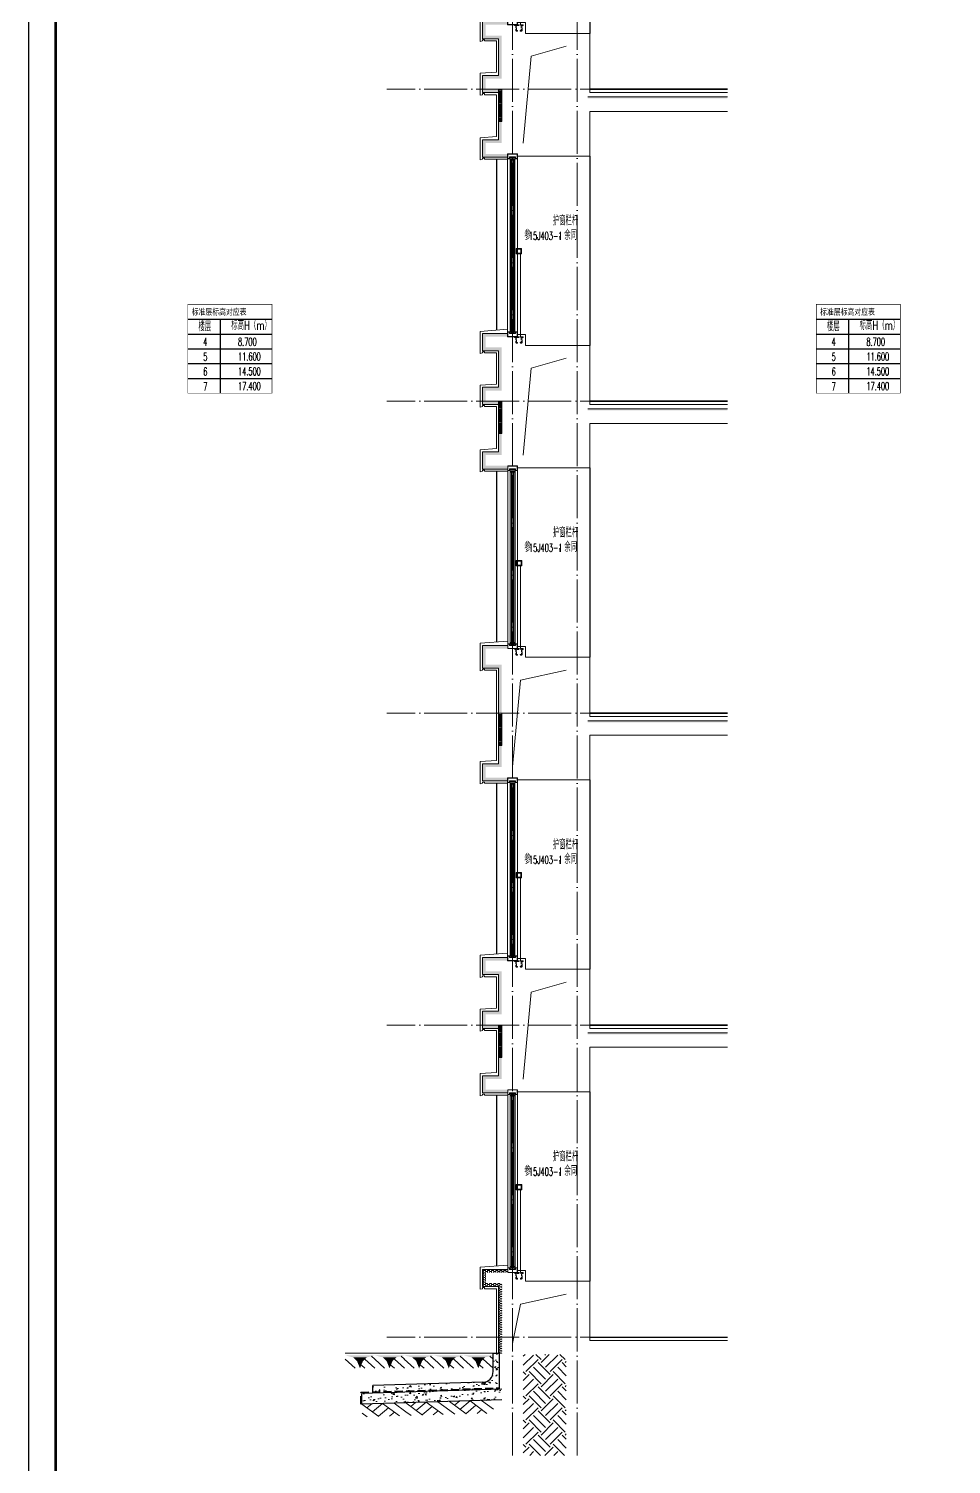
# Model space of a CAD drawing. Extents: x -518115 to 790560, y -210384 to 1628073.
# Drawn here: x 562730 to 571312, y -169625 to -156280 of the extents above; entities that cross this region are included whole.
import ezdxf

# ---------------------------------------------------------------- set-up
doc = ezdxf.new("R2010")
doc.units = 0
doc.header["$LTSCALE"] = 1000
doc.header["$MEASUREMENT"] = 0
doc.linetypes.add('DASH', pattern=[0.35, 0.25, -0.1])
doc.linetypes.add('DOTE', pattern=[2.42, 2, -0.2, 0.02, -0.2])
for name, color, linetype in [('C-Sheet-图框', 101, 'Continuous'), ('COLUMN', 9, 'Continuous'), ('PUB_TEXT', 4, 'Continuous'), ('图框', 140, 'Continuous'), ('看线', 251, 'Continuous'), ('立面-看线', 251, 'Continuous')]:
    doc.layers.add(name, color=color, linetype=linetype)
for name, color, linetype, lineweight in [('DOTE', 19, 'DOTE', 9), ('PUB_HATCH', 8, 'Continuous', 9), ('S_WINDOW', 144, 'Continuous', 15), ('内粉刷', 37, 'Continuous', 9), ('填充', 251, 'Continuous', 5), ('立面-中轮廓线', 213, 'Continuous', 35), ('立面-栏杆', 105, 'Continuous', 15), ('立面-洞口示意', 152, 'Continuous', 13), ('粉刷', 251, 'Continuous', 9), ('细细', 250, 'Continuous', 0)]:
    doc.layers.add(name, color=color, linetype=linetype, lineweight=lineweight)
doc.layers.add('yichutu', color=7, linetype='Continuous', true_color=0xffffff, plot=False)
doc.styles.add('_TCH_DIM', font='SIMPLEX.shx', dxfattribs={"width": 0.7, "bigfont": 'GBCBIG.shx'})
doc.styles.add('宋体', font='', dxfattribs={"height": 50})
doc.styles.get('宋体').set_extended_font_data('SimSun')
pattern_1 = [(315, (-1092889.3176, -488431.8362), (-1.767766953, -1.767766953), []), (315, (-1092888.139, -488431.8362), (-1.767766953, -1.767766953), [])]
pattern_2 = [(315, (-1092889.3176, -490170.0743), (-1.767766953, -1.767766953), []), (315, (-1092888.139, -490170.0743), (-1.767766953, -1.767766953), [])]
pattern_3 = [(50, (28072.99, 249033.25), (143.452037, -12.550427), [15, -165]), (355, (28072.99, 249033.25), (-27.750267, 150.438427), [12, -132]), (100.4514, (28084.94, 249032.2), (115.701876, 137.88791), [12.74804, -140.22842]), (46.1842, (28072.99, 249073.25), (213.44821, -33.1038), [22.5, -247.5]), (96.6356, (28090.77, 249070.5), (186.93254, 194.82357), [19.12206, -210.3426]), (351.1842, (28072.99, 249073.25), (186.93239, 194.82372), [18, -198]), (21, (28092.99, 249063.25), (119.38141, -80.52378), [15, -165]), (326, (28092.99, 249063.25), (48.663066, 145.03001), [12, -132]), (71.4514, (28102.93, 249056.54), (168.044526, 64.5061), [12.74804, -140.22842]), (37.5, (28072.986, 249033.25), (2.431971, 66.578771), [0, -130.4, 0, -134, 0, -132.5]), (7.5, (28072.986, 249033.25), (52.613907, 78.882342), [0, -76.4, 0, -127.4, 0, -50.5]), (327.5, (28028.386, 249033.25), (106.764487, -4.510974), [0, -50, 0, -156, 0, -207]), (317.5, (28008.39, 249033.25), (116.637234, 20.020996), [0, -65, 0, -103.6, 0, -147])]

# ---------------------------------------------------------------- blocks, each defined once
blk = doc.blocks.new('A$C1F6240CC')
at = {"layer": 'PUB_HATCH'}
h = blk.add_hatch(dxfattribs=at)
h.set_pattern_fill('DOTS', color=251, scale=2, style=0)
h.set_pattern_definition([(0, (-2e-08, -300), (1.5875, 3.175), [0, -3.175])])
h.paths.add_polyline_path([(-30, -300), (0, -300), (0, -50), (0, 0), (0, 0), (0, 0), (-30, 0)])
at = {"layer": 'PUB_HATCH', "color": 5}
blk.add_lwpolyline([(0, 0), (-30, 0), (-30, -300), (0, -300)], close=True, dxfattribs=at)
blk = doc.blocks.new('A$C164D20CD')
at = {"layer": '立面-栏杆'}
for p, q in [((-55, 0), (-55, 770)), ((-25, 770), (-25, 0))]:
    blk.add_line(p, q, dxfattribs=at)
at = {"layer": '立面-栏杆', "linetype": 'DASH', "ltscale": 0.1}
for p, q in [((0, 0), (-80, 0)), ((-80, 0), (-80, -7)), ((0, -7), (0, 0)), ((-80, -7), (-70, -7)), ((-70, -7), (-70, -51)), ((-62, -7), (-18, -7)), ((-62, -51), (-62, -7)), ((-55, -53), (-61, -53)), ((-61, -60), (-55, -60)), ((-53, -57), (-53, -56)), ((-27, -56), (-27, -57)), ((-19, -53), (-25, -53)), ((-25, -60), (-19, -60)), ((-18, -7), (-18, -51)), ((-10, -7), (0, -7)), ((-10, -51), (-10, -7))]:
    blk.add_line(p, q, dxfattribs=at)
at = {"layer": '立面-栏杆'}
for points in [[(-15, 820), (-65, 820), (-65, 770), (-15, 770)], [(-21, 814), (-59, 814), (-59, 776), (-21, 776)]]:
    blk.add_lwpolyline(points, close=True, dxfattribs=at)
at = {"layer": '立面-栏杆', "linetype": 'DASH', "ltscale": 0.1}
for centre, major_axis, start_param, end_param in [((-61, -51), (6.36, 6.36), 2.356194, 3.926991), ((-61, -51), (1.27, 1.27), 2.356194, 3.926991), ((-55, -56), (1.91, 1.91), 5.497787, 7.068583), ((-55, -57), (1.91, 1.91), 3.926991, 5.497787), ((-25, -56), (1.91, 1.91), 0.785398, 2.356194), ((-23, -55), (3.53, 3.53), 2.748894, 3.534292), ((-19, -51), (-6.36, 6.36), 2.356194, 3.926991), ((-19, -51), (-1.27, 1.27), 2.356194, 3.926991)]:
    blk.add_ellipse(centre, major_axis=major_axis, ratio=1, start_param=start_param, end_param=end_param, dxfattribs=at)
blk = doc.blocks.new('A$C008776C7')
at = {"layer": '细细'}
h = blk.add_hatch(dxfattribs=at)
h.set_pattern_fill('金属', color=256, style=0)
h.set_pattern_definition(pattern_1)
h.paths.add_polyline_path([(0, 1655), (20, 1655), (20, 1669), (70, 1669), (70, 1655), (90, 1655), (90, 1700), (0, 1700)])
h.paths.add_polyline_path([(18, 1671), (18, 1657), (2, 1657), (2, 1698), (88, 1698), (88, 1657), (72, 1657), (72, 1671)], flags=16)
h = blk.add_hatch(dxfattribs=at)
h.set_pattern_fill('金属', color=256, style=0)
h.set_pattern_definition(pattern_1)
h.paths.add_polyline_path([(68, 1667), (68, 1642), (56, 1642), (56, 1652), (34, 1652), (34, 1642), (22, 1642), (22, 1667)])
h.paths.add_polyline_path([(24, 1665), (24, 1644), (32, 1644), (32, 1654), (58, 1654), (58, 1644), (66, 1644), (66, 1665)], flags=16)
h = blk.add_hatch(color=256, dxfattribs=at)
edge = h.paths.add_edge_path()
edge.add_line((40, 1652), (40, 1640))
edge.add_arc((45, 1631), 9.44, 61.5175, 118.4825, ccw=False)
edge.add_line((50, 1640), (50, 1652))
edge.add_arc((45, 1660), 9.44, 241.5175, 298.4825, ccw=False)
h = blk.add_hatch(dxfattribs=at)
h.set_pattern_fill('金属', color=256, style=0)
h.set_pattern_definition(pattern_2)
h.paths.add_polyline_path([(0, 45), (20, 45), (20, 31), (70, 31), (70, 45), (90, 45), (90, 0), (0, 0)])
h.paths.add_polyline_path([(18, 29), (18, 43), (2, 43), (2, 2), (88, 2), (88, 43), (72, 43), (72, 29)], flags=16)
h = blk.add_hatch(dxfattribs=at)
h.set_pattern_fill('金属', color=256, style=0)
h.set_pattern_definition(pattern_2)
h.paths.add_polyline_path([(68, 33), (68, 58), (56, 58), (56, 48), (34, 48), (34, 58), (22, 58), (22, 33)])
h.paths.add_polyline_path([(24, 35), (24, 56), (32, 56), (32, 46), (58, 46), (58, 56), (66, 56), (66, 35)], flags=16)
h = blk.add_hatch(color=256, dxfattribs=at)
edge = h.paths.add_edge_path()
edge.add_line((40, 48), (40, 60))
edge.add_arc((45, 69), 9.44, 241.5175, 298.4825)
edge.add_line((50, 60), (50, 48))
edge.add_arc((45, 40), 9.44, 61.5175, 118.4825)
at = {"layer": 'S_WINDOW'}
for p, q in [((0, 45), (0, 1655)), ((22, 58), (22, 1642)), ((68, 58), (68, 1642)), ((90, 45), (90, 1655))]:
    blk.add_line(p, q, dxfattribs=at)
for points in [[(90, 1700), (90, 1655), (70, 1655), (70, 1669), (20, 1669), (20, 1655), (0, 1655), (0, 1700)], [(88, 1698), (88, 1657), (72, 1657), (72, 1671), (18, 1671), (18, 1657), (2, 1657), (2, 1698)], [(68, 1667), (68, 1642), (56, 1642), (56, 1652), (34, 1652), (34, 1642), (22, 1642), (22, 1667)], [(66, 1665), (66, 1644), (58, 1644), (58, 1654), (32, 1654), (32, 1644), (24, 1644), (24, 1665)], [(90, 0), (90, 45), (70, 45), (70, 31), (20, 31), (20, 45), (0, 45), (0, 0)], [(88, 2), (88, 43), (72, 43), (72, 29), (18, 29), (18, 43), (2, 43), (2, 2)], [(68, 33), (68, 58), (56, 58), (56, 48), (34, 48), (34, 58), (22, 58), (22, 33)], [(66, 35), (66, 56), (58, 56), (58, 46), (32, 46), (32, 56), (24, 56), (24, 35)]]:
    blk.add_lwpolyline(points, close=True, dxfattribs=at)
at = {"layer": '细细'}
for points in [[(34, 1642), (34, 58)], [(40, 60), (40, 1652)], [(50, 60), (50, 1652)], [(56, 1642), (56, 58)]]:
    blk.add_lwpolyline(points, dxfattribs=at)
for points in [[(40, 1652), (40, 1640, -0.253805), (50, 1640), (50, 1652, -0.253805)], [(40, 48), (40, 60, 0.253805), (50, 60), (50, 48, 0.253805)]]:
    blk.add_lwpolyline(points, format="xyb", close=True, dxfattribs=at)
blk = doc.blocks.new('A$C02E370A9')
at = {"layer": 'PUB_TEXT', "style": '_TCH_DIM'}
for s, height, width, p in [('护窗栏杆', 84.4, 0.7, (290, 216)), ('参', 84.4, 0.7, (25, 81)), ('15J403-1', 74.4, 0.494118, (68, 81)), ('，余同', 84.4, 0.7, (338, 81))]:
    blk.add_text(s, height=height, dxfattribs=dict(at, width=width)).set_placement(p)
blk = doc.blocks.new('FSDFSFSFSFEFSFESF')
at = {"layer": 'PUB_HATCH'}
h = blk.add_hatch(dxfattribs=at)
h.set_pattern_fill('HONEY', color=256, scale=8, style=0)
h.set_pattern_definition([(0, (1159353.776, 417228.872), (19.05, 10.99852), [12.7, -25.4]), (120, (1159353.776, 417228.872), (-19.0499977, 10.998524), [12.7, -25.4]), (60, (1159353.776, 417228.872), (2.3e-06, 21.997044), [-25.4, 12.7])])
h.paths.add_polyline_path([(1114278, 465143), (1114128, 465143), (1114128, 465243), (1114278, 465243), (1114278, 465643), (1114128, 465643), (1114128, 465743), (1114333, 465743), (1114333, 465773), (1114098, 465773), (1114098, 465613), (1114248, 465613), (1114248, 465513), (1114248, 465273), (1114098, 465273), (1114098, 465113), (1114248, 465113), (1114248, 464673), (1114098, 464673), (1114098, 464513), (1114333, 464513), (1114333, 464543), (1114128, 464543), (1114128, 464643), (1114278, 464643)])
at = {"layer": '立面-看线'}
h = blk.add_hatch(dxfattribs=at)
h.set_pattern_fill('HONEY', color=256, scale=7)
h.set_pattern_definition([(0, (313825.034, 79696.42), (16.66875, 9.623705), [11.1125, -22.225]), (120, (313825.034, 79696.42), (-16.66874801, 9.62370845), [11.1125, -22.225]), (60, (313825.034, 79696.42), (1.99e-06, 19.24741345), [-22.225, 11.1125])])
h.paths.add_polyline_path([(1116377, 465073), (1115078, 465073), (1115078, 465058), (1116377, 465058)])
at = {"layer": 'PUB_HATCH', "color": 215, "true_color": 0xa953a0}
blk.add_line((1115078, 465073), (1116377, 465073), dxfattribs=at)
blk.add_lwpolyline([(1114333, 465773), (1114098, 465773), (1114098, 465613), (1114248, 465613), (1114248, 465513), (1114248, 465513), (1114248, 465273), (1114098, 465273), (1114098, 465113), (1114248, 465113), (1114248, 464673), (1114098, 464673), (1114098, 464513), (1114333, 464513)], dxfattribs=at)
at = {"layer": '内粉刷'}
for points in [[(1114333, 465813), (1114078, 465793), (1114078, 465593)], [(1114423, 465763), (1114498, 465763), (1114498, 465663), (1115098, 465663), (1115098, 465113)], [(1114118, 465593), (1114118, 465603), (1114098, 465603), (1114098, 465593), (1114078, 465588), (1114078, 465593)], [(1114118, 465593), (1114228, 465593), (1114228, 465493), (1114228, 465493), (1114228, 465303), (1114078, 465293), (1114078, 465093)], [(1114118, 465093), (1114118, 465103), (1114098, 465103), (1114098, 465093), (1114078, 465088), (1114078, 465093)], [(1114118, 465093), (1114228, 465093), (1114228, 464703), (1114078, 464693), (1114078, 464493)], [(1116377, 465113), (1115098, 465113)], [(1114423, 464523), (1115098, 464523), (1115098, 464938), (1116377, 464938)], [(1114118, 464493), (1114118, 464503), (1114098, 464503), (1114098, 464493), (1114078, 464488), (1114078, 464493)], [(1114118, 464493), (1114333, 464493)]]:
    blk.add_lwpolyline(points, dxfattribs=at)
at = {"layer": '看线'}
for p, q in [((1114228, 467393), (1114228, 465805)), ((1115098, 467423), (1115098, 465663))]:
    blk.add_line(p, q, dxfattribs=at)
at = {"layer": '看线', "color": 32}
for p, q in [((1116377, 465143), (1115098, 465143)), ((1115098, 465143), (1116377, 465143))]:
    blk.add_line(p, q, dxfattribs=at)
at = {"layer": '立面-洞口示意'}
blk.add_lwpolyline([(1114478, 464643), (1114552, 465450), (1114878, 465543)], dxfattribs=at)
for name, p in [('A$C008776C7', (1114333, 465743)), ('A$C02E370A9', (1114463, 466563)), ('A$C164D20CD', (1114478, 465743))]:
    blk.add_blockref(name, p)
blk = doc.blocks.new('$LinePat$素土夯实')
at = {"color": 0}
for p, q in [((0, -210), (210, 0)), ((120, -300), (420, 0)), ((420, 0), (608, -188)), ((495, -300), (795, 0)), ((615, 0), (705, -90)), ((210, -210), (300, -300)), ((315, -105), (502, -293)), ((705, -300), (795, -210))]:
    blk.add_line(p, q, dxfattribs=at)
blk = doc.blocks.new('$LinePat$自然土壤')
at = {"color": 0}
for p, q in [((0, -90), (71, -19)), ((0, -300), (211, -89)), ((210, -300), (286, -224)), ((420, -300), (630, -90))]:
    blk.add_line(p, q, dxfattribs=at)
for points in [[(0, 0), (630, 0), (168, -45), (462, -45)], [(168, -45), (462, -45), (252, -132), (378, -132)], [(252, -132), (378, -132), (315, -300)]]:
    blk.add_solid(points, dxfattribs=at)
blk = doc.blocks.new('sanshui')
at = {"layer": '粉刷'}
h = blk.add_hatch(dxfattribs=at)
h.set_pattern_fill('混凝土', color=256, scale=20)
h.set_pattern_definition(pattern_3)
edge = h.paths.add_edge_path()
edge.add_line((346318, 427330), (346258, 427330))
edge.add_line((346258, 427330), (346258, 427160))
edge.add_arc((346158, 427160), 100, 271.7184, 360, ccw=False)
edge.add_line((346161, 427060), (345138, 427030))
edge.add_line((345138, 427030), (345138, 426970))
edge.add_line((345138, 426970), (346318, 427005))
edge.add_line((346318, 427005), (346318, 427330))
h = blk.add_hatch(dxfattribs=at)
h.set_pattern_fill('混凝土', color=256, scale=20)
h.set_pattern_definition(pattern_3)
h.paths.add_polyline_path([(346338, 426896), (346338, 426996), (345038, 426957), (345038, 426857)])
at = {"layer": 'COLUMN'}
for p, q in [((346258, 427330), (346318, 427330)), ((346258, 427160), (346258, 427330)), ((346318, 426995), (346318, 427330)), ((346161, 427060), (345138, 427030)), ((346338, 426996), (345038, 426957)), ((345038, 426857), (345038, 426957)), ((345138, 426960), (345138, 427030)), ((346338, 426896), (345038, 426857))]:
    blk.add_line(p, q, dxfattribs=at)
blk.add_arc((346158, 427160), 100, 271.7184, 0, dxfattribs=at)
at = {"layer": '立面-中轮廓线', "linetype": 'DASH', "ltscale": 0.3}
blk.add_lwpolyline([(345028, 426857), (345028, 426966), (346318, 427005)], dxfattribs=at)
at = {"layer": '粉刷'}
blk.add_line((344881, 427330), (346258, 427330), dxfattribs=at)
at = {"layer": '粉刷', "yscale": 0.4, "zscale": 0.4}
for name, p, xscale, rotation in [('$LinePat$自然土壤', (345157, 427310), -0.4369306507241237, 359.9999999999903), ('$LinePat$自然土壤', (345432, 427310), -0.4369306507241237, 359.9999999999903), ('$LinePat$自然土壤', (345707, 427310), -0.4369306507241237, 359.9999999999903), ('$LinePat$自然土壤', (345983, 427310), -0.4369306507241237, 359.9999999999903), ('$LinePat$自然土壤', (346258, 427310), -0.4369306507241237, 359.9999999999903), ('$LinePat$素土夯实', (345444, 426869), -0.5117605352322558, 1.718358001643932), ('$LinePat$素土夯实', (345851, 426881), -0.5117605352322558, 1.718358001643932), ('$LinePat$素土夯实', (346258, 426893), -0.5117605352322558, 1.718358001643932)]:
    blk.add_blockref(name, p, dxfattribs=dict(at, xscale=xscale, rotation=rotation))
blk = doc.blocks.new('yct-1051-594-26275-14850-25-1002.0')
at = {"layer": 'yichutu', "color": 7, "true_color": 0xffffff}
blk.add_lwpolyline([(0, 0), (0, 14850), (26275, 14850), (26275, 0)], close=True, dxfattribs=at)
blk = doc.blocks.new('GFDDDDRG')
at = {"layer": '图框'}
blk.add_lwpolyline([(923310, -107437), (923310, -159999), (893610, -159999), (893610, -107437)], close=True, dxfattribs=at)
blk.add_lwpolyline([(923310, -107437), (923310, -159999), (893610, -159999), (893610, -107437)], close=True, dxfattribs=at)
at = {"layer": '图框', "const_width": 50}
blk.add_lwpolyline([(894110, -159499), (922810, -159499), (922810, -108687), (894110, -108687)], close=True, dxfattribs=at)

msp = doc.modelspace()

# ---------------------------------------------------------------- hatches: boundary and pattern name
at = {"layer": 'PUB_HATCH'}
h = msp.add_hatch(dxfattribs=at)
h.set_pattern_fill('HONEY', color=256, scale=8, style=0)
h.set_pattern_definition([(0, (612206.1, -210557.532), (19.05, 10.99852), [12.7, -25.4]), (120, (612206.1, -210557.532), (-19.0499977, 10.998524), [12.7, -25.4]), (60, (612206.1, -210557.532), (2.3e-06, 21.997044), [-25.4, 12.7])])
h.paths.add_polyline_path([(567130.6, -162643), (567100.6, -162643), (567100.6, -163113), (566950.6, -163113), (566950.6, -163273), (567185.6, -163273), (567185.6, -163243), (566980.6, -163243), (566980.6, -163143), (567130.6, -163143)])
h.paths.add_polyline_path([(567100.6, -162643), (567130.6, -162643), (567130.6, -162193), (566980.6, -162193), (566980.6, -162043), (567185.6, -162043), (567185.6, -162013), (566950.6, -162013), (566950.6, -162223), (567100.6, -162223)])
h = msp.add_hatch(dxfattribs=at)
h.set_pattern_fill('HONEY', color=256, scale=8, style=0)
h.set_pattern_definition([(0, (-266474.235, -98796.217), (19.05, 10.99852), [12.7, -25.4]), (120, (-266474.235, -98796.217), (-19.04999772, 10.99852394), [12.7, -25.4]), (60, (-266474.235, -98796.217), (2.28e-06, 21.99704394), [-25.4, 12.7])])
h.paths.add_polyline_path([(567100.6, -168593), (567130.6, -168593), (567130.6, -167943), (566980.6, -167943), (566980.6, -167843), (567185.6, -167843), (567185.6, -167813), (566950.6, -167813), (566950.6, -167973), (567100.6, -167973)])
at = {"layer": '填充'}
h = msp.add_hatch(dxfattribs=at)
h.set_pattern_fill('EARTH', color=250, scale=50, angle=45, style=0)
h.set_pattern_definition([(45, (-547767.68, -624736.4), (0, 224.506403), [158.75, -158.75]), (45, (-547809.77, -624694.31), (0, 224.506403), [158.75, -158.75]), (45, (-547851.87, -624652.21), (0, 224.506403), [158.75, -158.75]), (135, (-547851.87, -624624.15), (-224.506403, 0), [158.75, -158.75]), (135, (-547809.77, -624582.06), (-224.506403, 0), [158.75, -158.75]), (135, (-547767.68, -624539.96), (-224.506403, 0), [158.75, -158.75])])
h.paths.add_polyline_path([(567730.6, -169543), (567730.6, -168603), (567330.6, -168603), (567330.6, -169543)])
at = {"layer": '立面-看线'}
h = msp.add_hatch(dxfattribs=at)
h.set_pattern_fill('HONEY', color=256, scale=7)
h.set_pattern_definition([(0, (-233322.642, -548089.9845), (16.66875, 9.623705), [11.1125, -22.225]), (120, (-233322.642, -548089.9845), (-16.66874801, 9.62370845), [11.1125, -22.225]), (60, (-233322.642, -548089.9845), (1.99e-06, 19.24741345), [-22.225, 11.1125])])
h.paths.add_polyline_path([(569229.1, -162713), (567930.6, -162713), (567930.6, -162728), (569229.1, -162728)])

# ---------------------------------------------------------------- linework, layer by layer
at = {"layer": 'C-Sheet-图框', "color": 0}
for p, q in [((564210.6, -158980.5), (564993.3, -158980.5)), ((564210.6, -158980.5), (564993.3, -158980.5)), ((564510.9, -158980.5), (564510.9, -159668)), ((570055.1, -158980.5), (570837.9, -158980.5)), ((570055.1, -158980.5), (570837.9, -158980.5)), ((570355.5, -158980.5), (570355.5, -159668)), ((564210.6, -159118), (564993.3, -159118)), ((570055.1, -159118), (570837.9, -159118)), ((564210.6, -159255.5), (564993.3, -159255.5)), ((570055.1, -159255.5), (570837.9, -159255.5)), ((564210.6, -159393), (564993.3, -159393)), ((570055.1, -159393), (570837.9, -159393)), ((564210.6, -159530.5), (564993.3, -159530.5)), ((570055.1, -159530.5), (570837.9, -159530.5))]:
    msp.add_line(p, q, dxfattribs=at)
at = {"layer": 'C-Sheet-图框', "color": 0, "const_width": 6}
for points in [[(564210.6, -159668), (564993.3, -159668), (564993.3, -158843), (564210.6, -158843)], [(570055.1, -159668), (570837.9, -159668), (570837.9, -158843), (570055.1, -158843)]]:
    msp.add_lwpolyline(points, close=True, dxfattribs=at)
at = {"layer": 'DOTE', "linetype": 'DOTE', "ltscale": 0.2}
for p, q in [((567230.6, -169543), (567230.6, -149943)), ((567830.6, -169543), (567830.6, -149943)), ((569229.1, -156843), (566060.4, -156843)), ((569229.1, -159743), (566060.4, -159743)), ((569229.1, -162643), (566060.4, -162643)), ((569229.1, -165543), (566060.4, -165543)), ((569229.1, -168443), (566060.4, -168443))]:
    msp.add_line(p, q, dxfattribs=at)
at = {"layer": 'PUB_HATCH', "color": 215, "true_color": 0xa953a0}
msp.add_line((567930.6, -162713), (569229.1, -162713), dxfattribs=at)
for points in [[(567185.6, -162013), (566950.6, -162013), (566950.6, -162223), (567100.6, -162223), (567100.6, -162273), (567100.6, -162273), (567100.6, -162643)], [(567100.6, -162643), (567100.6, -163113), (566950.6, -163113), (566950.6, -163273), (567185.6, -163273)], [(567185.6, -167813), (566950.6, -167813), (566950.6, -167973), (567100.6, -167973), (567100.6, -168593)]]:
    msp.add_lwpolyline(points, dxfattribs=at)
at = {"layer": '内粉刷'}
for points in [[(567185.6, -161973), (566930.6, -161993), (566930.6, -162243)], [(567275.6, -162023), (567350.6, -162023), (567350.6, -162123), (567950.6, -162123), (567950.6, -162673)], [(566970.6, -162243), (566970.6, -162233), (566950.6, -162233), (566950.6, -162243), (566930.6, -162248), (566930.6, -162243)], [(566970.6, -162243), (567080.6, -162243), (567080.6, -162293), (567080.6, -162293), (567080.6, -162643)], [(567080.6, -162643), (567080.6, -163083), (566930.6, -163093), (566930.6, -163293)], [(569229.1, -162673), (567950.6, -162673)], [(567275.6, -163263), (567950.6, -163263), (567950.6, -162848), (569229.1, -162848)], [(566970.6, -163293), (566970.6, -163283), (566950.6, -163283), (566950.6, -163293), (566930.6, -163298), (566930.6, -163293)], [(566970.6, -163293), (567185.6, -163293)], [(567185.6, -167773), (566930.6, -167793), (566930.6, -167993)], [(567275.6, -167823), (567350.6, -167823), (567350.6, -167923), (567950.6, -167923), (567950.6, -168473)], [(566970.6, -167993), (566970.6, -167983), (566950.6, -167983), (566950.6, -167993), (566930.6, -167998), (566930.6, -167993)], [(566970.6, -167993), (567080.6, -167993), (567080.6, -168593)], [(569229.1, -168473), (567950.6, -168473)]]:
    msp.add_lwpolyline(points, dxfattribs=at)
at = {"layer": '看线'}
for p, q in [((567080.6, -160393), (567080.6, -161981.3)), ((567950.6, -160363), (567950.6, -162123)), ((567080.6, -166193), (567080.6, -167781.3)), ((567950.6, -166163), (567950.6, -167923))]:
    msp.add_line(p, q, dxfattribs=at)
at = {"layer": '看线', "color": 32}
for p, q in [((567950.6, -162643), (569229.1, -162643)), ((569229.1, -162643), (567950.6, -162643)), ((567950.6, -168443), (569229.1, -168443))]:
    msp.add_line(p, q, dxfattribs=at)
at = {"layer": '立面-洞口示意'}
for points in [[(567230.6, -163143), (567304.8, -162336.5), (567730.6, -162243)], [(567230.6, -168503), (567304.8, -168136.5), (567730.6, -168043)]]:
    msp.add_lwpolyline(points, dxfattribs=at)

# ---------------------------------------------------------------- block references
at = {"xscale": 0.5, "yscale": 0.5, "zscale": 0.5}
msp.add_blockref('GFDDDDRG', (115925.6, -93716.5), dxfattribs=at)
for name, p in [('FSDFSFSFSFEFSFESF', (-547147.7, -621986.4)), ('A$C1F6240CC', (567130.6, -156843)), ('FSDFSFSFSFEFSFESF', (-547147.7, -624886.4)), ('A$C1F6240CC', (567130.6, -159743)), ('A$C008776C7', (567185.6, -162043)), ('A$C02E370A9', (567315.6, -161223)), ('A$C164D20CD', (567330.6, -162043)), ('A$C1F6240CC', (567130.6, -162643)), ('FSDFSFSFSFEFSFESF', (-547147.7, -630686.4)), ('A$C1F6240CC', (567130.6, -165543)), ('A$C008776C7', (567185.6, -167843)), ('A$C02E370A9', (567315.6, -167023)), ('A$C164D20CD', (567330.6, -167843)), ('sanshui', (220792.5, -595922.7))]:
    msp.add_blockref(name, p)
at = {"layer": 'yichutu', "rotation": 270}
msp.add_blockref('yct-1051-594-26275-14850-25-1002.0', (562730.5, -147435), dxfattribs=at)

# ---------------------------------------------------------------- texts
at = {"layer": 'PUB_TEXT', "color": 2, "style": '宋体', "width": 0.8}
for p in [(564246.6, -158940.6), (570091.1, -158940.6)]:
    msp.add_text('标准层标高对应表', height=56.96, dxfattribs=at).set_placement(p)
at = {"layer": 'PUB_TEXT', "style": '_TCH_DIM'}
for s, height, width, p in [('楼层', 84.4, 0.7, (564309.7, -159091.1)), ('标高H（m）', 84.4, 0.7, (564614.2, -159080)), ('楼层', 84.4, 0.7, (570154.3, -159091.1)), ('标高H（m）', 84.4, 0.7, (570458.8, -159080)), ('4', 74.4, 0.494118, (564354, -159229.2)), ('8.700', 74.38, 0.494118, (564677.4, -159227.3)), ('4', 74.4, 0.494118, (570198.6, -159229.2)), ('8.700', 74.38, 0.494118, (570521.9, -159227.3)), ('5', 74.4, 0.494118, (564354, -159366.7)), ('11.600', 74.38, 0.494118, (564677.4, -159364.8)), ('5', 74.4, 0.494118, (570198.6, -159366.7)), ('11.600', 74.38, 0.494118, (570521.9, -159364.8)), ('6', 74.4, 0.494118, (564354, -159504.2)), ('14.500', 74.38, 0.494118, (564677.4, -159502.3)), ('6', 74.4, 0.494118, (570198.6, -159504.2)), ('14.500', 74.38, 0.494118, (570521.9, -159502.3)), ('7', 74.4, 0.494118, (564354, -159641.7)), ('17.400', 74.38, 0.494118, (564677.4, -159639.8)), ('7', 74.4, 0.494118, (570198.6, -159641.7)), ('17.400', 74.38, 0.494118, (570521.9, -159639.8))]:
    msp.add_text(s, height=height, dxfattribs=dict(at, width=width)).set_placement(p)

doc.saveas('drawing.dxf')
